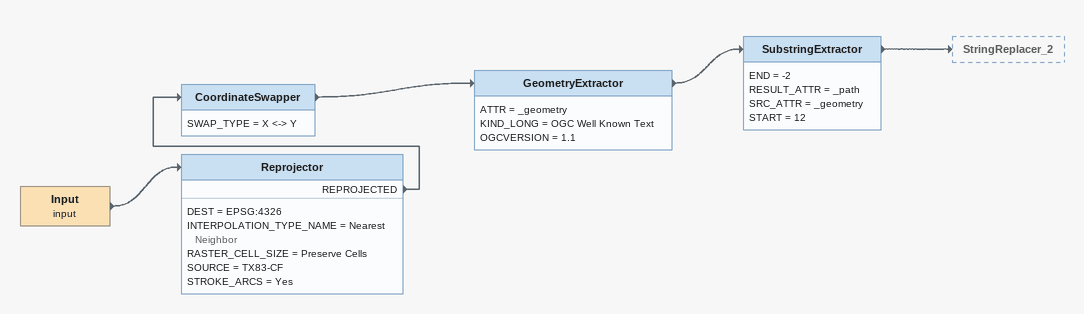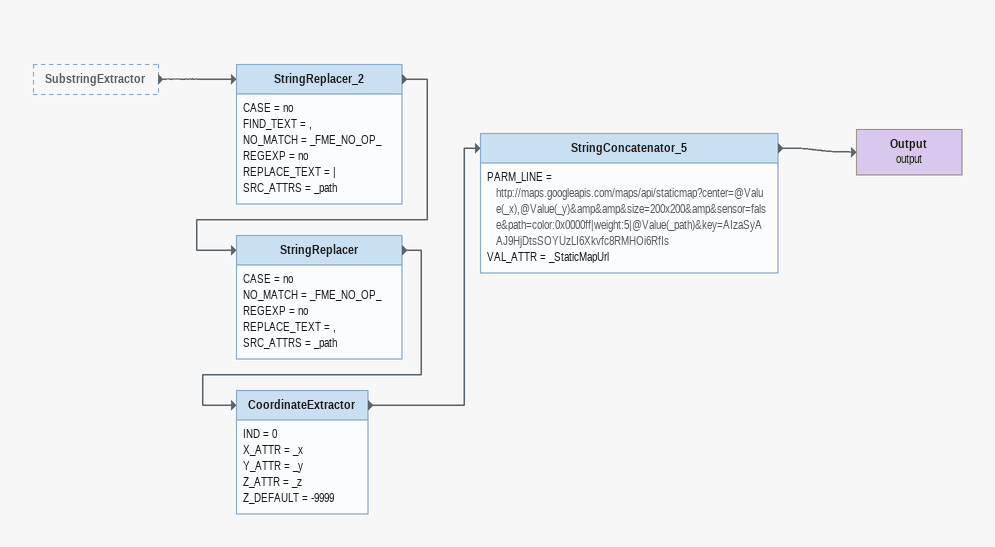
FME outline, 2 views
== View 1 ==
Input (input)
    -> Reprojector
Reprojector
    DEST = EPSG:4326
    INTERPOLATION_TYPE_NAME = Nearest Neighbor
    RASTER_CELL_SIZE = Preserve Cells
    SOURCE = TX83-CF
    STROKE_ARCS = Yes
    REPROJECTED -> CoordinateSwapper
CoordinateSwapper
    SWAP_TYPE = X <-> Y
    -> GeometryExtractor
GeometryExtractor
    ATTR = _geometry
    KIND_LONG = OGC Well Known Text
    OGCVERSION = 1.1
    -> SubstringExtractor
SubstringExtractor
    END = -2
    RESULT_ATTR = _path
    SRC_ATTR = _geometry
    START = 12
    -> StringReplacer_2

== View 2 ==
SubstringExtractor [outside]
    -> StringReplacer_2
StringReplacer_2
    CASE = no
    FIND_TEXT = ,
    NO_MATCH = _FME_NO_OP_
    REGEXP = no
    REPLACE_TEXT = |
    SRC_ATTRS = _path
    -> StringReplacer
StringReplacer
    CASE = no
    NO_MATCH = _FME_NO_OP_
    REGEXP = no
    REPLACE_TEXT = ,
    SRC_ATTRS = _path
    -> CoordinateExtractor
CoordinateExtractor
    IND = 0
    X_ATTR = _x
    Y_ATTR = _y
    Z_ATTR = _z
    Z_DEFAULT = -9999
    -> StringConcatenator_5
StringConcatenator_5
    PARM_LINE = http://maps.googleapis.com/maps/api/staticmap?center=@Value(_x),@Value(_y)&amp&amp&size=200x200&amp&sensor=false&path=color:0x0000ff|weight:5|@Value(_path)&key=AIzaSyAAJ9HjDtsSOYUzLI6Xkvfc8RMHOi6RfIs
    VAL_ATTR = _StaticMapUrl
    -> Output (output)
Output (output)
